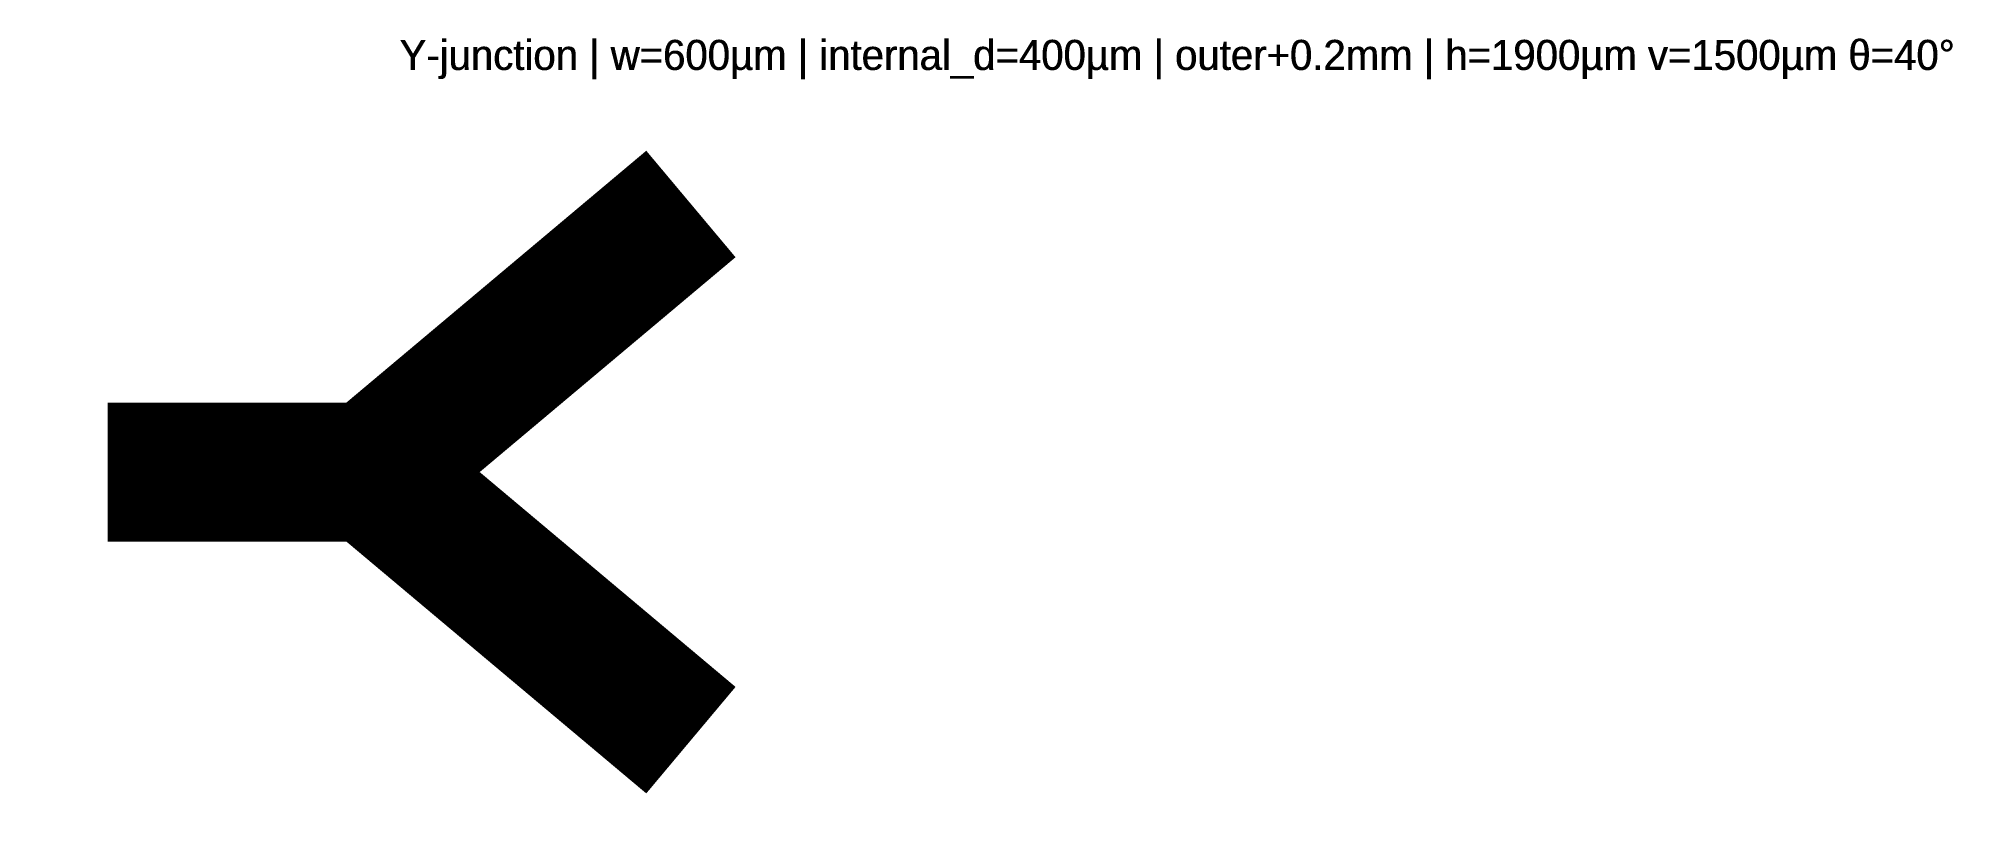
# Model space of a CAD drawing. Header units: metres. Extents: x -1200 to 5691, y -1214 to 1560.
import ezdxf

# ---------------------------------------------------------------- set-up
doc = ezdxf.new("R2010")
doc.units = ezdxf.units.M

msp = doc.modelspace()

# ---------------------------------------------------------------- linework, layer by layer
at = {"const_width": 500}
for points in [[(0, 0), (1149.1, 964.2)], [(-950, 0), (0, 0)], [(0, 0), (1149.1, -964.2)]]:
    msp.add_lwpolyline(points, dxfattribs=at)

# ---------------------------------------------------------------- texts
for p in [(99.5, 1446.3), (101.7, 1446.3)]:
    msp.add_text('Y-junction | w=600µm | internal_d=400µm | outer+0.2mm | h=1900µm v=1500µm θ=40°', height=107.988).set_placement(p)

doc.saveas('drawing.dxf')
